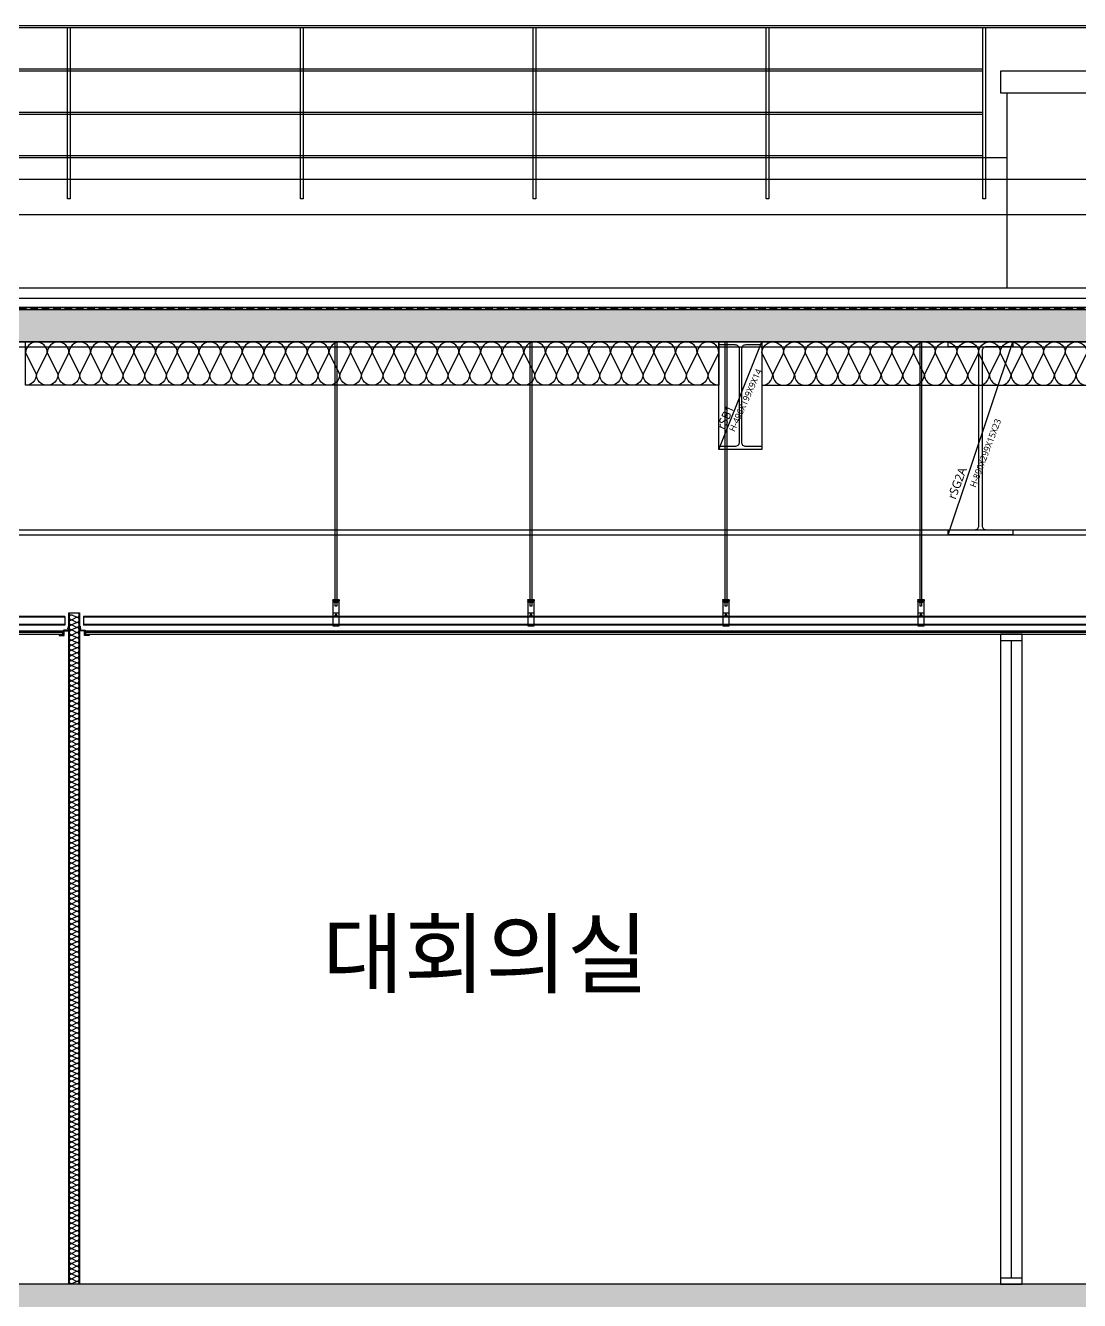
# Model space of a CAD drawing. Header units: millimetres. Extents: x 0 to 672800, y 0 to 118800.
# Drawn here: x 225950 to 230815, y 77420 to 83305 of the extents above; entities that cross this region are included whole.
import ezdxf
from ezdxf.enums import TextEntityAlignment as Align

# ---------------------------------------------------------------- set-up
doc = ezdxf.new("R2010")
doc.units = ezdxf.units.MM
doc.header["$LTSCALE"] = 200
doc.linetypes.add('CEN-GAUN', pattern=[32.2, 30, -1, 0.2, -1])
doc.linetypes.add('HIDDEN', pattern=[0.375, 0.25, -0.125])
doc.layers.get('DEFPOINTS').update_dxf_attribs({"color": 137})
for name, color, linetype in [('01단열재', 252, 'Continuous'), ('09GIRDER', 2, 'Continuous'), ('3', 3, 'Continuous'), ('5핸드레일', 5, 'Continuous'), ('6ELE', 6, 'Continuous'), ('6방수', 6, 'HIDDEN'), ('8ELE', 8, 'Continuous'), ('A-CON', 2, 'Continuous'), ('A-wall-유리파티션', 5, 'Continuous'), ('CEILING', 6, 'Continuous'), ('CEN', 1, 'CEN-GAUN'), ('ELE-4', 4, 'Continuous'), ('ELE-6', 6, 'Continuous'), ('ELE-STL', 252, 'Continuous'), ('HAT-254', 254, 'Continuous'), ('HAT-INS', 252, 'Continuous'), ('S-253', 252, 'Continuous'), ('SEC-5', 6, 'Continuous'), ('WALL-GLASS', 4, 'Continuous'), ('X-ER', 15, 'ER-X')]:
    doc.layers.add(name, color=color, linetype=linetype)
doc.layers.add('TXT-1', color=137, linetype='Continuous', plot=False)
doc.styles.get("Standard").update_dxf_attribs({"font": 'arial.ttf'})
doc.styles.add('스타일1', font='malgun.ttf')
doc.linetypes.add('ER-X', pattern='A,10,-0.8,["X",Standard,S=0.6,R=0,X=-0.15,Y=-0.3],-0.8', length=11.6)

# ---------------------------------------------------------------- blocks, each defined once
blk = doc.blocks.new('*U310')
at = {"layer": 'HAT-INS'}
for points in [[(0, 0, 0.414214), (0.25, 0.25), (0, 0.75, -1), (0.5, 0.75), (0.25, 0.25, 0.414214), (0.5, 0)], [(0.5, 0, 0.414214), (0.75, 0.25), (0.5, 0.75, -1), (1, 0.75), (0.75, 0.25, 0.414214), (1, 0)], [(1, 0, 0.414214), (1.25, 0.25), (1, 0.75, -1), (1.5, 0.75), (1.25, 0.25, 0.414214), (1.5, 0)], [(1.5, 0, 0.414214), (1.75, 0.25), (1.5, 0.75, -1), (2, 0.75), (1.75, 0.25, 0.414214), (2, 0)], [(2, 0, 0.414214), (2.25, 0.25), (2, 0.75, -1), (2.5, 0.75), (2.25, 0.25, 0.414214), (2.5, 0)], [(2.5, 0, 0.414214), (2.75, 0.25), (2.5, 0.75, -1), (3, 0.75), (2.75, 0.25, 0.414214), (3, 0)], [(3, 0, 0.414214), (3.25, 0.25), (3, 0.75, -1), (3.5, 0.75), (3.25, 0.25, 0.414214), (3.5, 0)], [(3.5, 0, 0.414214), (3.75, 0.25), (3.5, 0.75, -1), (4, 0.75), (3.75, 0.25, 0.414214), (4, 0)], [(4, 0, 0.414214), (4.25, 0.25), (4, 0.75, -1), (4.5, 0.75), (4.25, 0.25, 0.414214), (4.5, 0)], [(4.5, 0, 0.414214), (4.75, 0.25), (4.5, 0.75, -1), (5, 0.75), (4.75, 0.25, 0.414214), (5, 0)], [(5, 0, 0.414214), (5.25, 0.25), (5, 0.75, -1), (5.5, 0.75), (5.25, 0.25, 0.414214), (5.5, 0)], [(5.5, 0, 0.414214), (5.75, 0.25), (5.5, 0.75, -1), (6, 0.75), (5.75, 0.25, 0.414214), (6, 0)], [(6, 0, 0.414214), (6.25, 0.25), (6, 0.75, -1), (6.5, 0.75), (6.25, 0.25, 0.414214), (6.5, 0)], [(6.5, 0, 0.414214), (6.75, 0.25), (6.5, 0.75, -1), (7, 0.75), (6.75, 0.25, 0.414214), (7, 0)], [(7, 0, 0.414214), (7.25, 0.25), (7, 0.75, -1), (7.5, 0.75), (7.25, 0.25, 0.414214), (7.5, 0)], [(7.5, 0, 0.414214), (7.75, 0.25), (7.5, 0.75, -1), (8, 0.75), (7.75, 0.25, 0.414214), (8, 0)], [(8, 0, 0.414214), (8.25, 0.25), (8, 0.75, -1), (8.5, 0.75), (8.25, 0.25, 0.414214), (8.5, 0)], [(8.5, 0, 0.414214), (8.75, 0.25), (8.5, 0.75, -1), (9, 0.75), (8.75, 0.25, 0.414214), (9, 0)], [(9, 0, 0.414214), (9.25, 0.25), (9, 0.75, -1), (9.5, 0.75), (9.25, 0.25, 0.414214), (9.5, 0)], [(9.5, 0, 0.414214), (9.75, 0.25), (9.5, 0.75, -1), (10, 0.75), (9.75, 0.25, 0.414214), (10, 0)], [(10, 0, 0.414214), (10.25, 0.25), (10, 0.75, -1), (10.5, 0.75), (10.25, 0.25, 0.414214), (10.5, 0)], [(10.5, 0, 0.414214), (10.75, 0.25), (10.5, 0.75, -1), (11, 0.75), (10.75, 0.25, 0.414214), (11, 0)], [(11, 0, 0.414214), (11.25, 0.25), (11, 0.75, -1), (11.5, 0.75), (11.25, 0.25, 0.414214), (11.5, 0)], [(11.5, 0, 0.414214), (11.75, 0.25), (11.5, 0.75, -1), (12, 0.75), (11.75, 0.25, 0.414214), (12, 0)], [(12, 0, 0.414214), (12.25, 0.25), (12, 0.75, -1), (12.5, 0.75), (12.25, 0.25, 0.414214), (12.5, 0)], [(12.5, 0, 0.414214), (12.75, 0.25), (12.5, 0.75, -1), (13, 0.75), (12.75, 0.25, 0.414214), (13, 0)], [(13, 0, 0.414214), (13.25, 0.25), (13, 0.75, -1), (13.5, 0.75), (13.25, 0.25, 0.414214), (13.5, 0)], [(13.5, 0, 0.414214), (13.75, 0.25), (13.5, 0.75, -1), (14, 0.75), (13.75, 0.25, 0.414214), (14, 0)], [(14, 0, 0.414214), (14.25, 0.25), (14, 0.75, -1), (14.5, 0.75), (14.25, 0.25, 0.414214), (14.5, 0)], [(14.5, 0, 0.414214), (14.75, 0.25), (14.5, 0.75, -1), (15, 0.75), (14.75, 0.25, 0.414214), (15, 0)], [(15, 0, 0.414214), (15.25, 0.25), (15, 0.75, -1), (15.5, 0.75), (15.25, 0.25, 0.414214), (15.5, 0)], [(15.5, 0, 0.414214), (15.75, 0.25), (15.5, 0.75, -1), (16, 0.75), (15.75, 0.25, 0.414214), (16, 0)], [(16, 0, 0.414214), (16.25, 0.25), (16, 0.75, -1), (16.5, 0.75), (16.25, 0.25, 0.414214), (16.5, 0)], [(16.5, 0, 0.414214), (16.75, 0.25), (16.5, 0.75, -1), (17, 0.75), (16.75, 0.25, 0.414214), (17, 0)], [(17, 0, 0.414214), (17.25, 0.25), (17, 0.75, -1), (17.5, 0.75), (17.25, 0.25, 0.414214), (17.5, 0)], [(17.5, 0, 0.414214), (17.75, 0.25), (17.5, 0.75, -1), (18, 0.75), (17.75, 0.25, 0.414214), (18, 0)], [(18, 0, 0.414214), (18.25, 0.25), (18, 0.75, -1), (18.5, 0.75), (18.25, 0.25, 0.414214), (18.5, 0)], [(18.5, 0, 0.414214), (18.75, 0.25), (18.5, 0.75, -1), (19, 0.75), (18.75, 0.25, 0.414214), (19, 0)], [(19, 0, 0.414214), (19.25, 0.25), (19, 0.75, -1), (19.5, 0.75), (19.25, 0.25, 0.414214), (19.5, 0)], [(19.5, 0, 0.414214), (19.75, 0.25), (19.5, 0.75, -1), (20, 0.75), (19.75, 0.25, 0.414214), (20, 0)], [(20, 0, 0.414214), (20.25, 0.25), (20, 0.75, -1), (20.5, 0.75), (20.25, 0.25, 0.414214), (20.5, 0)], [(20.5, 0, 0.414214), (20.75, 0.25), (20.5, 0.75, -1), (21, 0.75), (20.75, 0.25, 0.414214), (21, 0)], [(21, 0, 0.414214), (21.25, 0.25), (21, 0.75, -1), (21.5, 0.75), (21.25, 0.25, 0.414214), (21.5, 0)], [(21.5, 0, 0.414214), (21.75, 0.25), (21.5, 0.75, -1), (22, 0.75), (21.75, 0.25, 0.414214), (22, 0)], [(22, 0, 0.414214), (22.25, 0.25), (22, 0.75, -1), (22.5, 0.75), (22.25, 0.25, 0.414214), (22.5, 0)], [(22.5, 0, 0.414214), (22.75, 0.25), (22.5, 0.75, -1), (23, 0.75), (22.75, 0.25, 0.414214), (23, 0)], [(23, 0, 0.414214), (23.25, 0.25), (23, 0.75, -1), (23.5, 0.75), (23.25, 0.25, 0.414214), (23.5, 0)], [(23.5, 0, 0.414214), (23.75, 0.25), (23.5, 0.75, -1), (24, 0.75), (23.75, 0.25, 0.414214), (24, 0)], [(24, 0, 0.414214), (24.25, 0.25), (24, 0.75, -1), (24.5, 0.75), (24.25, 0.25, 0.414214), (24.5, 0)], [(24.5, 0, 0.414214), (24.75, 0.25), (24.5, 0.75, -1), (25, 0.75), (24.75, 0.25, 0.414214), (25, 0)], [(25, 0, 0.414214), (25.25, 0.25), (25, 0.75, -1), (25.5, 0.75), (25.25, 0.25, 0.414214), (25.5, 0)], [(25.5, 0, 0.414214), (25.75, 0.25), (25.5, 0.75, -1), (26, 0.75), (25.75, 0.25, 0.414214), (26, 0)], [(26, 0, 0.414214), (26.25, 0.25), (26, 0.75, -1), (26.5, 0.75), (26.25, 0.25, 0.414214), (26.5, 0)], [(26.5, 0, 0.414214), (26.75, 0.25), (26.5, 0.75, -1), (27, 0.75), (26.75, 0.25, 0.414214), (27, 0)], [(27, 0, 0.414214), (27.25, 0.25), (27, 0.75, -1), (27.5, 0.75), (27.25, 0.25, 0.414214), (27.5, 0)], [(27.5, 0, 0.414214), (27.75, 0.25), (27.5, 0.75, -1), (28, 0.75), (27.75, 0.25, 0.414214), (28, 0)], [(28, 0, 0.414214), (28.25, 0.25), (28, 0.75, -1), (28.5, 0.75), (28.25, 0.25, 0.414214), (28.5, 0)], [(28.5, 0, 0.414214), (28.75, 0.25), (28.5, 0.75, -1), (29, 0.75), (28.75, 0.25, 0.414214), (29, 0)], [(29, 0, 0.414214), (29.25, 0.25), (29, 0.75, -1), (29.5, 0.75), (29.25, 0.25, 0.414214), (29.5, 0)], [(29.5, 0, 0.414214), (29.75, 0.25), (29.5, 0.75, -1), (30, 0.75), (29.75, 0.25, 0.414214), (30, 0)], [(30, 0, 0.414214), (30.25, 0.25), (30, 0.75, -1), (30.5, 0.75), (30.25, 0.25, 0.414214), (30.5, 0)], [(30.5, 0, 0.414214), (30.75, 0.25), (30.5, 0.75, -1), (31, 0.75), (30.75, 0.25, 0.414214), (31, 0)], [(31, 0, 0.414214), (31.25, 0.25), (31, 0.75, -1), (31.5, 0.75), (31.25, 0.25, 0.414214), (31.5, 0)], [(31.5, 0, 0.414214), (31.75, 0.25), (31.5, 0.75, -1), (32, 0.75), (31.75, 0.25, 0.414214), (32, 0)], [(32, 0, 0.414214), (32.25, 0.25), (32, 0.75, -1), (32.5, 0.75), (32.25, 0.25, 0.414214), (32.5, 0)], [(32.5, 0, 0.414214), (32.75, 0.25), (32.5, 0.75, -1), (33, 0.75), (32.75, 0.25, 0.414214), (33, 0)], [(33, 0, 0.414214), (33.25, 0.25), (33, 0.75, -1), (33.5, 0.75), (33.25, 0.25, 0.414214), (33.5, 0)], [(33.5, 0, 0.414214), (33.75, 0.25), (33.5, 0.75, -1), (34, 0.75), (33.75, 0.25, 0.414214), (34, 0)], [(34, 0, 0.414214), (34.25, 0.25), (34, 0.75, -1), (34.5, 0.75), (34.25, 0.25, 0.414214), (34.5, 0)], [(34.5, 0, 0.414214), (34.75, 0.25), (34.5, 0.75, -1), (35, 0.75), (34.75, 0.25, 0.414214), (35, 0)], [(35, 0, 0.414214), (35.25, 0.25), (35, 0.75, -1), (35.5, 0.75), (35.25, 0.25, 0.414214), (35.5, 0)], [(35.5, 0, 0.414214), (35.75, 0.25), (35.5, 0.75, -1), (36, 0.75), (35.75, 0.25, 0.414214), (36, 0)], [(36, 0, 0.414214), (36.25, 0.25), (36, 0.75, -1), (36.5, 0.75), (36.25, 0.25, 0.414214), (36.5, 0)], [(36.5, 0, 0.414214), (36.75, 0.25), (36.5, 0.75, -1), (37, 0.75), (36.75, 0.25, 0.414214), (37, 0)], [(37, 0, 0.414214), (37.25, 0.25), (37, 0.75, -1), (37.5, 0.75), (37.25, 0.25, 0.414214), (37.5, 0)], [(37.5, 0, 0.414214), (37.75, 0.25), (37.5, 0.75, -1), (38, 0.75), (37.75, 0.25, 0.414214), (38, 0)], [(38, 0, 0.414214), (38.25, 0.25), (38, 0.75, -1), (38.5, 0.75), (38.25, 0.25, 0.414214), (38.5, 0)], [(38.5, 0, 0.414214), (38.75, 0.25), (38.5, 0.75, -1), (39, 0.75), (38.75, 0.25, 0.414214), (39, 0)], [(39, 0, 0.414214), (39.25, 0.25), (39, 0.75, -1), (39.5, 0.75), (39.25, 0.25, 0.414214), (39.5, 0)], [(39.5, 0, 0.414214), (39.75, 0.25), (39.5, 0.75, -1), (40, 0.75), (39.75, 0.25, 0.414214), (40, 0)], [(40, 0, 0.414214), (40.25, 0.25), (40, 0.75, -1), (40.5, 0.75), (40.25, 0.25, 0.414214), (40.5, 0)], [(40.5, 0, 0.414214), (40.75, 0.25), (40.5, 0.75, -1), (41, 0.75), (40.75, 0.25, 0.414214), (41, 0)], [(41, 0, 0.414214), (41.25, 0.25), (41, 0.75, -1), (41.5, 0.75), (41.25, 0.25, 0.414214), (41.5, 0)], [(41.5, 0, 0.414214), (41.75, 0.25), (41.5, 0.75, -1), (42, 0.75), (41.75, 0.25, 0.414214), (42, 0)], [(42, 0, 0.414214), (42.25, 0.25), (42, 0.75, -1), (42.5, 0.75), (42.25, 0.25, 0.414214), (42.5, 0)], [(42.5, 0, 0.414214), (42.75, 0.25), (42.5, 0.75, -1), (43, 0.75), (42.75, 0.25, 0.414214), (43, 0)], [(43, 0, 0.414214), (43.25, 0.25), (43, 0.75, -1), (43.5, 0.75), (43.25, 0.25, 0.414214), (43.5, 0)], [(43.5, 0, 0.414214), (43.75, 0.25), (43.5, 0.75, -1), (44, 0.75), (43.75, 0.25, 0.414214), (44, 0)], [(44, 0, 0.414214), (44.25, 0.25), (44, 0.75, -1), (44.5, 0.75), (44.25, 0.25, 0.414214), (44.5, 0)], [(44.5, 0, 0.414214), (44.75, 0.25), (44.5, 0.75, -1), (45, 0.75), (44.75, 0.25, 0.414214), (45, 0)], [(45, 0, 0.414214), (45.25, 0.25), (45, 0.75, -1), (45.5, 0.75), (45.25, 0.25, 0.414214), (45.5, 0)], [(45.5, 0, 0.414214), (45.75, 0.25), (45.5, 0.75, -1), (46, 0.75), (45.75, 0.25, 0.414214), (46, 0)], [(46, 0, 0.414214), (46.25, 0.25), (46, 0.75, -1), (46.5, 0.75), (46.25, 0.25, 0.414214), (46.5, 0)], [(46.5, 0, 0.414214), (46.75, 0.25), (46.5, 0.75, -1), (47, 0.75), (46.75, 0.25, 0.414214), (47, 0)], [(47, 0, 0.414214), (47.25, 0.25), (47, 0.75, -1), (47.5, 0.75), (47.25, 0.25, 0.414214), (47.5, 0)], [(47.5, 0, 0.414214), (47.75, 0.25), (47.5, 0.75, -1), (48, 0.75), (47.75, 0.25, 0.414214), (48, 0)], [(48, 0, 0.414214), (48.25, 0.25), (48, 0.75, -1), (48.5, 0.75), (48.25, 0.25, 0.414214), (48.5, 0)], [(48.5, 0, 0.414214), (48.75, 0.25), (48.5, 0.75, -1), (49, 0.75), (48.75, 0.25, 0.414214), (49, 0)], [(49, 0, 0.414214), (49.25, 0.25), (49, 0.75, -1), (49.5, 0.75), (49.25, 0.25, 0.414214), (49.5, 0)], [(49.5, 0, 0.414214), (49.75, 0.25), (49.5, 0.75, -1), (50, 0.75), (49.75, 0.25, 0.414214), (50, 0)], [(50, 0, 0.414214), (50.25, 0.25), (50, 0.75, -1), (50.5, 0.75), (50.25, 0.25, 0.414214), (50.5, 0)], [(50.5, 0, 0.414214), (50.75, 0.25), (50.5, 0.75, -1), (51, 0.75), (50.75, 0.25, 0.414214), (51, 0)], [(51, 0, 0.414214), (51.25, 0.25), (51, 0.75, -1), (51.5, 0.75), (51.25, 0.25, 0.414214), (51.5, 0)], [(51.5, 0, 0.414214), (51.75, 0.25), (51.5, 0.75, -1), (52, 0.75), (51.75, 0.25, 0.414214), (52, 0)], [(52, 0, 0.414214), (52.25, 0.25), (52, 0.75, -1), (52.5, 0.75), (52.25, 0.25, 0.414214), (52.5, 0)], [(52.5, 0, 0.414214), (52.75, 0.25), (52.5, 0.75, -1), (53, 0.75), (52.75, 0.25, 0.414214), (53, 0)], [(53, 0, 0.414214), (53.25, 0.25), (53, 0.75, -1), (53.5, 0.75), (53.25, 0.25, 0.414214), (53.5, 0)], [(53.5, 0, 0.414214), (53.75, 0.25), (53.5, 0.75, -1), (54, 0.75), (53.75, 0.25, 0.414214), (54, 0)], [(54, 0, 0.414214), (54.25, 0.25), (54, 0.75, -1), (54.5, 0.75), (54.25, 0.25, 0.414214), (54.5, 0)], [(54.5, 0, 0.414214), (54.75, 0.25), (54.5, 0.75, -1), (55, 0.75), (54.75, 0.25, 0.414214), (55, 0)], [(55, 0, 0.414214), (55.25, 0.25), (55, 0.75, -1), (55.5, 0.75), (55.25, 0.25, 0.414214), (55.5, 0)], [(55.5, 0, 0.414214), (55.75, 0.25), (55.5, 0.75, -1), (56, 0.75), (55.75, 0.25, 0.414214), (56, 0)], [(56, 0, 0.414214), (56.25, 0.25), (56, 0.75, -1), (56.5, 0.75), (56.25, 0.25, 0.414214), (56.5, 0)], [(56.5, 0, 0.414214), (56.75, 0.25), (56.5, 0.75, -1), (57, 0.75), (56.75, 0.25, 0.414214), (57, 0)], [(57, 0, 0.414214), (57.25, 0.25), (57, 0.75, -1), (57.5, 0.75), (57.25, 0.25, 0.414214), (57.5, 0)], [(57.5, 0, 0.414214), (57.75, 0.25), (57.5, 0.75, -1), (58, 0.75), (57.75, 0.25, 0.414214), (58, 0)], [(58, 0, 0.414214), (58.25, 0.25), (58, 0.75, -1), (58.5, 0.75), (58.25, 0.25, 0.414214), (58.5, 0)], [(58.5, 0, 0.414214), (58.75, 0.25), (58.5, 0.75, -1), (59, 0.75), (58.75, 0.25, 0.414214), (59, 0)], [(59, 0, 0.414214), (59.25, 0.25), (59, 0.75, -1), (59.5, 0.75), (59.25, 0.25, 0.414214), (59.5, 0)], [(59.5, 0, 0.414214), (59.75, 0.25), (59.5, 0.75, -1), (60, 0.75), (59.75, 0.25, 0.414214), (60, 0)], [(60, 0, 0.414214), (60.25, 0.25), (60, 0.75, -1), (60.5, 0.75), (60.25, 0.25, 0.414214), (60.5, 0)], [(60.5, 0, 0.414214), (60.75, 0.25), (60.5, 0.75, -1), (61, 0.75), (60.75, 0.25, 0.414214), (61, 0)], [(61, 0, 0.414214), (61.25, 0.25), (61, 0.75, -1), (61.5, 0.75), (61.25, 0.25, 0.414214), (61.5, 0)], [(61.5, 0, 0.414214), (61.75, 0.25), (61.5, 0.75, -1), (62, 0.75), (61.75, 0.25, 0.414214), (62, 0)], [(62, 0, 0.414214), (62.25, 0.25), (62, 0.75, -1), (62.5, 0.75), (62.25, 0.25, 0.414214), (62.5, 0)], [(62.5, 0, 0.414214), (62.75, 0.25), (62.5, 0.75, -1), (63, 0.75), (62.75, 0.25, 0.414214), (63, 0)], [(63, 0, 0.414214), (63.25, 0.25), (63, 0.75, -1), (63.5, 0.75), (63.25, 0.25, 0.414214), (63.5, 0)], [(63.5, 0, 0.414214), (63.75, 0.25), (63.5, 0.75, -1), (64, 0.75), (63.75, 0.25, 0.414214), (64, 0)], [(64, 0, 0.414214), (64.25, 0.25), (64, 0.75, -1), (64.5, 0.75), (64.25, 0.25, 0.414214), (64.5, 0)], [(64.5, 0, 0.414214), (64.75, 0.25), (64.5, 0.75, -1), (65, 0.75), (64.75, 0.25, 0.414214), (65, 0)], [(65, 0, 0.414214), (65.25, 0.25), (65, 0.75, -1), (65.5, 0.75), (65.25, 0.25, 0.414214), (65.5, 0)], [(65.5, 0, 0.414214), (65.75, 0.25), (65.5, 0.75, -1), (66, 0.75), (65.75, 0.25, 0.414214), (66, 0)]]:
    blk.add_lwpolyline(points, format="xyb", dxfattribs=at)
blk = doc.blocks.new('*U276')
at = {"layer": 'HAT-INS'}
for points in [[(0, 0, 0.414214), (0.25, 0.25), (0, 0.75, -1), (0.5, 0.75), (0.25, 0.25, 0.414214), (0.5, 0)], [(0.5, 0, 0.414214), (0.75, 0.25), (0.5, 0.75, -1), (1, 0.75), (0.75, 0.25, 0.414214), (1, 0)], [(1, 0, 0.414214), (1.25, 0.25), (1, 0.75, -1), (1.5, 0.75), (1.25, 0.25, 0.414214), (1.5, 0)], [(1.5, 0, 0.414214), (1.75, 0.25), (1.5, 0.75, -1), (2, 0.75), (1.75, 0.25, 0.414214), (2, 0)], [(2, 0, 0.414214), (2.25, 0.25), (2, 0.75, -1), (2.5, 0.75), (2.25, 0.25, 0.414214), (2.5, 0)], [(2.5, 0, 0.414214), (2.75, 0.25), (2.5, 0.75, -1), (3, 0.75), (2.75, 0.25, 0.414214), (3, 0)], [(3, 0, 0.414214), (3.25, 0.25), (3, 0.75, -1), (3.5, 0.75), (3.25, 0.25, 0.414214), (3.5, 0)], [(3.5, 0, 0.414214), (3.75, 0.25), (3.5, 0.75, -1), (4, 0.75), (3.75, 0.25, 0.414214), (4, 0)], [(4, 0, 0.414214), (4.25, 0.25), (4, 0.75, -1), (4.5, 0.75), (4.25, 0.25, 0.414214), (4.5, 0)], [(4.5, 0, 0.414214), (4.75, 0.25), (4.5, 0.75, -1), (5, 0.75), (4.75, 0.25, 0.414214), (5, 0)], [(5, 0, 0.414214), (5.25, 0.25), (5, 0.75, -1), (5.5, 0.75), (5.25, 0.25, 0.414214), (5.5, 0)], [(5.5, 0, 0.414214), (5.75, 0.25), (5.5, 0.75, -1), (6, 0.75), (5.75, 0.25, 0.414214), (6, 0)], [(6, 0, 0.414214), (6.25, 0.25), (6, 0.75, -1), (6.5, 0.75), (6.25, 0.25, 0.414214), (6.5, 0)], [(6.5, 0, 0.414214), (6.75, 0.25), (6.5, 0.75, -1), (7, 0.75), (6.75, 0.25, 0.414214), (7, 0)], [(7, 0, 0.414214), (7.25, 0.25), (7, 0.75, -1), (7.5, 0.75), (7.25, 0.25, 0.414214), (7.5, 0)], [(7.5, 0, 0.414214), (7.75, 0.25), (7.5, 0.75, -1), (8, 0.75), (7.75, 0.25, 0.414214), (8, 0)], [(8, 0, 0.414214), (8.25, 0.25), (8, 0.75, -1), (8.5, 0.75), (8.25, 0.25, 0.414214), (8.5, 0)], [(8.5, 0, 0.414214), (8.75, 0.25), (8.5, 0.75, -1), (9, 0.75), (8.75, 0.25, 0.414214), (9, 0)], [(9, 0, 0.414214), (9.25, 0.25), (9, 0.75, -1), (9.5, 0.75), (9.25, 0.25, 0.414214), (9.5, 0)], [(9.5, 0, 0.414214), (9.75, 0.25), (9.5, 0.75, -1), (10, 0.75), (9.75, 0.25, 0.414214), (10, 0)], [(10, 0, 0.414214), (10.25, 0.25), (10, 0.75, -1), (10.5, 0.75), (10.25, 0.25, 0.414214), (10.5, 0)], [(10.5, 0, 0.414214), (10.75, 0.25), (10.5, 0.75, -1), (11, 0.75), (10.75, 0.25, 0.414214), (11, 0)], [(11, 0, 0.414214), (11.25, 0.25), (11, 0.75, -1), (11.5, 0.75), (11.25, 0.25, 0.414214), (11.5, 0)], [(11.5, 0, 0.414214), (11.75, 0.25), (11.5, 0.75, -1), (12, 0.75), (11.75, 0.25, 0.414214), (12, 0)], [(12, 0, 0.414214), (12.25, 0.25), (12, 0.75, -1), (12.5, 0.75), (12.25, 0.25, 0.414214), (12.5, 0)], [(12.5, 0, 0.414214), (12.75, 0.25), (12.5, 0.75, -1), (13, 0.75), (12.75, 0.25, 0.414214), (13, 0)], [(13, 0, 0.414214), (13.25, 0.25), (13, 0.75, -1), (13.5, 0.75), (13.25, 0.25, 0.414214), (13.5, 0)], [(13.5, 0, 0.414214), (13.75, 0.25), (13.5, 0.75, -1), (14, 0.75), (13.75, 0.25, 0.414214), (14, 0)], [(14, 0, 0.414214), (14.25, 0.25), (14, 0.75, -1), (14.5, 0.75), (14.25, 0.25, 0.414214), (14.5, 0)], [(14.5, 0, 0.414214), (14.75, 0.25), (14.5, 0.75, -1), (15, 0.75), (14.75, 0.25, 0.414214), (15, 0)], [(15, 0, 0.414214), (15.25, 0.25), (15, 0.75, -1), (15.5, 0.75), (15.25, 0.25, 0.414214), (15.5, 0)], [(15.5, 0, 0.414214), (15.75, 0.25), (15.5, 0.75, -1), (16, 0.75), (15.75, 0.25, 0.414214), (16, 0)]]:
    blk.add_lwpolyline(points, format="xyb", dxfattribs=at)
blk = doc.blocks.new('*U330')
at = {"layer": 'A-wall-유리파티션'}
for p, q in [((107599.9, 48802.7), (107499.9, 48802.7)), ((107499.9, 45862.7), (107599.9, 45862.7))]:
    blk.add_line(p, q, dxfattribs=at)
blk.add_lwpolyline([(107599.9, 48832.7), (107499.9, 48832.7), (107499.9, 45832.7), (107599.9, 45832.7), (107599.9, 48832.7)], dxfattribs=at)
at = {"layer": 'WALL-GLASS'}
blk.add_line((107549.9, 45862.7), (107549.9, 48802.7), dxfattribs=at)
blk = doc.blocks.new('SG-rSB1')
at = {"layer": '09GIRDER', "flags": 128}
blk.add_lwpolyline([(-99.5, -496), (-99.5, -482), (-24.5, -482, 0.414214), (-4.5, -462), (-4.5, -34, 0.414214), (-24.5, -14), (-99.5, -14), (-99.5, 0), (99.5, 0), (99.5, -14), (24.5, -14, 0.414214), (4.5, -34), (4.5, -462, 0.414214), (24.5, -482), (99.5, -482), (99.5, -496)], format="xyb", close=True, dxfattribs=at)
at = {"layer": 'DEFPOINTS'}
blk.add_line((-99.5, -496), (99.5, 0), dxfattribs=at)
at = {"layer": 'DEFPOINTS', "style": '스타일1'}
for s, height, p in [('H-496X199X9X14', 30, (23.1, -269.2)), ('rSB1', 40, (-69, -348, 0))]:
    blk.add_text(s, height=height, rotation=65.95413, dxfattribs=at).set_placement(p, align=Align.MIDDLE_CENTER)
blk = doc.blocks.new('*U397')
at = {"color": 8}
for p, q in [((326.1, 66), (23590.1, 66)), ((326.1, 63), (23590.1, 63)), ((19739.9, 84), (19709.9, 84)), ((19731.8, 72), (19718, 72)), ((19724.9, 78.2), (19724.9, 65.8)), ((20639.9, 84), (20609.9, 84)), ((20631.8, 72), (20618, 72)), ((20624.9, 78.2), (20624.9, 65.8)), ((21539.9, 84), (21509.9, 84)), ((21531.8, 72), (21518, 72)), ((21524.9, 78.2), (21524.9, 65.8)), ((22439.9, 84), (22409.9, 84)), ((22431.8, 72), (22418, 72)), ((22424.9, 78.2), (22424.9, 65.8)), ((23590.1, 66), (23590.1, 26)), ((326.1, 29), (23590.1, 29)), ((326.1, 26), (23590.1, 26))]:
    blk.add_line(p, q, dxfattribs=at)
at = {"color": 1}
for p, q in [((23612.5, 11), (23600.7, 11)), ((336.1, -1), (23580.1, -1)), ((336.1, -8), (23580.1, -8)), ((336.1, -16), (23580.1, -16)), ((23580.1, -16), (23580.1, -1))]:
    blk.add_line(p, q, dxfattribs=at)
at = {"color": 8}
for points in [[(19721.5, 1334), (19721.5, 113.9), (19728.2, 113.9), (19728.2, 1334)], [(20621.5, 1334), (20621.5, 113.9), (20628.2, 113.9), (20628.2, 1334)], [(21521.5, 1334), (21521.5, 113.9), (21528.2, 113.9), (21528.2, 1334)], [(22421.5, 1334), (22421.5, 113.9), (22428.2, 113.9), (22428.2, 1334)], [(19739.9, 143), (19738.6, 145), (19711.2, 145), (19709.9, 143), (19709.9, 138), (19711.2, 136), (19738.6, 136), (19739.9, 138), (19709.9, 138)], [(19716.1, 136), (19716.1, 131), (19733.7, 131), (19733.7, 136)], [(20639.9, 143), (20638.6, 145), (20611.2, 145), (20609.9, 143), (20609.9, 138), (20611.2, 136), (20638.6, 136), (20639.9, 138), (20609.9, 138)], [(20616.1, 136), (20616.1, 131), (20633.7, 131), (20633.7, 136)], [(21539.9, 143), (21538.6, 145), (21511.2, 145), (21509.9, 143), (21509.9, 138), (21511.2, 136), (21538.6, 136), (21539.9, 138), (21509.9, 138)], [(21516.1, 136), (21516.1, 131), (21533.7, 131), (21533.7, 136)], [(22439.9, 143), (22438.6, 145), (22411.2, 145), (22409.9, 143), (22409.9, 138), (22411.2, 136), (22438.6, 136), (22439.9, 138), (22409.9, 138)], [(22416.1, 136), (22416.1, 131), (22433.7, 131), (22433.7, 136)]]:
    blk.add_lwpolyline(points, dxfattribs=at)
for points in [[(19709.9, 143), (19739.9, 143), (19739.9, 24), (19709.9, 24)], [(20609.9, 143), (20639.9, 143), (20639.9, 24), (20609.9, 24)], [(21509.9, 143), (21539.9, 143), (21539.9, 24), (21509.9, 24)], [(22409.9, 143), (22439.9, 143), (22439.9, 24), (22409.9, 24)]]:
    blk.add_lwpolyline(points, close=True, dxfattribs=at)
at = {"color": 6}
blk.add_lwpolyline([(23583.1, -19), (23564.1, -19), (23564.1, -22), (23586.1, -22), (23586.1, 0), (23608.1, 0), (23608.1, 22), (23605.1, 22), (23605.1, 3), (23583.1, 3)], close=True, dxfattribs=at)
at = {"color": 8}
for centre, radius in [((19724.9, 72), 4.25), ((19724.9, 72), 3.25), ((20624.9, 72), 4.25), ((20624.9, 72), 3.25), ((21524.9, 72), 4.25), ((21524.9, 72), 3.25), ((22424.9, 72), 4.25), ((22424.9, 72), 3.25)]:
    blk.add_circle(centre, radius, dxfattribs=at)
blk = doc.blocks.new('*U395')
at = {"color": 8}
for p, q in [((326.1, 66), (326.1, 26)), ((326.1, 66), (4290.1, 66)), ((326.1, 63), (4290.1, 63)), ((839.9, 84), (809.9, 84)), ((831.8, 72), (818, 72)), ((824.9, 78.2), (824.9, 65.8)), ((1739.9, 84), (1709.9, 84)), ((1731.8, 72), (1718, 72)), ((1724.9, 78.2), (1724.9, 65.8)), ((2639.9, 84), (2609.9, 84)), ((2631.8, 72), (2618, 72)), ((2624.9, 78.2), (2624.9, 65.8)), ((3539.9, 84), (3509.9, 84)), ((3531.8, 72), (3518, 72)), ((3524.9, 78.2), (3524.9, 65.8)), ((4290.1, 66), (4290.1, 26)), ((326.1, 29), (4290.1, 29)), ((326.1, 26), (4290.1, 26))]:
    blk.add_line(p, q, dxfattribs=at)
at = {"color": 1}
for p, q in [((303.7, 11), (315.5, 11)), ((4312.5, 11), (4300.7, 11)), ((336.1, -1), (4280.1, -1)), ((336.1, -16), (336.1, -1)), ((336.1, -8), (4280.1, -8)), ((336.1, -16), (4280.1, -16)), ((4280.1, -16), (4280.1, -1))]:
    blk.add_line(p, q, dxfattribs=at)
at = {"color": 8}
for points in [[(821.5, 1334), (821.5, 113.9), (828.2, 113.9), (828.2, 1334)], [(1721.5, 1334), (1721.5, 113.9), (1728.2, 113.9), (1728.2, 1334)], [(2621.5, 1334), (2621.5, 113.9), (2628.2, 113.9), (2628.2, 1334)], [(3521.5, 1334), (3521.5, 113.9), (3528.2, 113.9), (3528.2, 1334)], [(839.9, 143), (838.6, 145), (811.2, 145), (809.9, 143), (809.9, 138), (811.2, 136), (838.6, 136), (839.9, 138), (809.9, 138)], [(816.1, 136), (816.1, 131), (833.7, 131), (833.7, 136)], [(1739.9, 143), (1738.6, 145), (1711.2, 145), (1709.9, 143), (1709.9, 138), (1711.2, 136), (1738.6, 136), (1739.9, 138), (1709.9, 138)], [(1716.1, 136), (1716.1, 131), (1733.7, 131), (1733.7, 136)], [(2639.9, 143), (2638.6, 145), (2611.2, 145), (2609.9, 143), (2609.9, 138), (2611.2, 136), (2638.6, 136), (2639.9, 138), (2609.9, 138)], [(2616.1, 136), (2616.1, 131), (2633.7, 131), (2633.7, 136)], [(3539.9, 143), (3538.6, 145), (3511.2, 145), (3509.9, 143), (3509.9, 138), (3511.2, 136), (3538.6, 136), (3539.9, 138), (3509.9, 138)], [(3516.1, 136), (3516.1, 131), (3533.7, 131), (3533.7, 136)]]:
    blk.add_lwpolyline(points, dxfattribs=at)
for points in [[(809.9, 143), (839.9, 143), (839.9, 24), (809.9, 24)], [(1709.9, 143), (1739.9, 143), (1739.9, 24), (1709.9, 24)], [(2609.9, 143), (2639.9, 143), (2639.9, 24), (2609.9, 24)], [(3509.9, 143), (3539.9, 143), (3539.9, 24), (3509.9, 24)]]:
    blk.add_lwpolyline(points, close=True, dxfattribs=at)
at = {"color": 6}
for points in [[(333.1, -19), (352.1, -19), (352.1, -22), (330.1, -22), (330.1, 0), (308.1, 0), (308.1, 22), (311.1, 22), (311.1, 3), (333.1, 3)], [(4283.1, -19), (4264.1, -19), (4264.1, -22), (4286.1, -22), (4286.1, 0), (4308.1, 0), (4308.1, 22), (4305.1, 22), (4305.1, 3), (4283.1, 3)]]:
    blk.add_lwpolyline(points, close=True, dxfattribs=at)
at = {"color": 8}
for centre, radius in [((824.9, 72), 4.25), ((824.9, 72), 3.25), ((1724.9, 72), 4.25), ((1724.9, 72), 3.25), ((2624.9, 72), 4.25), ((2624.9, 72), 3.25), ((3524.9, 72), 4.25), ((3524.9, 72), 3.25)]:
    blk.add_circle(centre, radius, dxfattribs=at)

msp = doc.modelspace()

# ---------------------------------------------------------------- hatches: boundary and pattern name
at = {"layer": 'HAT-254'}
h = msp.add_hatch(color=256, dxfattribs=at)
h.dxf.hatch_style = 1
h.paths.add_polyline_path([(252550, 81844.9), (252550, 82594.9), (252400, 82594.9), (252400, 82444.9), (252250, 82414.9), (252250, 82294.9), (252430, 82294.9), (252400, 82254.9), (252400, 81994.9), (222860, 81994.9), (222860, 82254.9), (222830, 82294.9), (223010, 82294.9), (223010, 82414.9), (222860, 82444.9), (222860, 82594.9), (222710, 82594.9), (222710, 81994.9), (222275, 81994.9), (222275, 81844.9)])
h = msp.add_hatch(color=256, dxfattribs=at)
h.dxf.hatch_style = 1
h.paths.add_polyline_path([(252885, 77494.9), (222025, 77494.9), (222025, 77344.9), (252885, 77344.9)])

# ---------------------------------------------------------------- linework, layer by layer
at = {"layer": '01단열재'}
for points in [[(229150.5, 81844.9), (229150.5, 81644.9), (225949.5, 81644.9), (225949.5, 81844.9)], [(229349.5, 81844.9), (229349.5, 81644.9), (232550.5, 81644.9), (232550.5, 81844.9)]]:
    msp.add_lwpolyline(points, dxfattribs=at)
at = {"layer": '3'}
msp.add_line((222920, 82094.9), (252340, 82094.9), dxfattribs=at)
at = {"layer": '5핸드레일'}
for p, q in [((222944, 83305.4), (252214, 83304.9)), ((222944, 83295.9), (252214, 83295.9)), ((222944, 83105.4), (230369, 83105.3)), ((222944, 83095.9), (230369, 83095.9)), ((222944, 82905.4), (230369, 82905.3)), ((222944, 82895.9), (230369, 82895.9)), ((222944, 82705.4), (230369, 82705.3)), ((222944, 82695.9), (230369, 82695.9))]:
    msp.add_line(p, q, dxfattribs=at)
for points in [[(226144, 83295.9), (226156, 83295.9), (226156, 82504.9), (226144, 82504.9)], [(227219, 83295.9), (227231, 83295.9), (227231, 82504.9), (227219, 82504.9)], [(228294, 83295.9), (228306, 83295.9), (228306, 82504.9), (228294, 82504.9)], [(229369, 83295.9), (229381, 83295.9), (229381, 82504.9), (229369, 82504.9)], [(230369, 83295.9), (230381, 83295.9), (230381, 82504.9), (230369, 82504.9)]]:
    msp.add_lwpolyline(points, close=True, dxfattribs=at)
at = {"layer": '6ELE'}
for p, q in [((230480, 82994.9), (230480, 82694.9)), ((230480, 82694.9), (222885, 82694.9)), ((230480, 82694.9), (230480, 82594.9)), ((230480, 82594.9), (230480, 82094.9))]:
    msp.add_line(p, q, dxfattribs=at)
for points in [[(252915, 83094.9), (230450, 83094.9), (230450, 82994.9)], [(230450, 82994.9), (230480, 82994.9)]]:
    msp.add_lwpolyline(points, dxfattribs=at)
at = {"layer": '6방수', "ltscale": 0.7}
msp.add_lwpolyline([(222836.3, 82294.9), (222865, 82256.6), (222865, 82009.9), (222875, 81999.9), (252385, 81999.9), (252395, 82009.9), (252395, 82256.6), (252423.7, 82294.9)], dxfattribs=at)
at = {"layer": '8ELE'}
for p, q in [((252400, 82594.9), (222885, 82594.9)), ((230480, 82431.1), (223030, 82431.1)), ((252230, 82431.1), (230480, 82431.1))]:
    msp.add_line(p, q, dxfattribs=at)
for points in [[(230480, 82994.9), (252305, 82994.9)], [(222842.5, 82294.9), (222870, 82258.3), (222870, 82014.9), (222880, 82004.9), (252380, 82004.9), (252390, 82014.9), (252390, 82258.3), (252417.5, 82294.9)]]:
    msp.add_lwpolyline(points, dxfattribs=at)
at = {"layer": 'A-CON'}
msp.add_lwpolyline([(252550, 82594.9), (252400, 82594.9), (252400, 82444.9), (252250, 82414.9), (252250, 82294.9), (252430, 82294.9), (252400, 82254.9), (252400, 81994.9), (222860, 81994.9), (222860, 82254.9), (222830, 82294.9), (223010, 82294.9), (223010, 82414.9), (222860, 82444.9), (222860, 82594.9), (222710, 82594.9), (222710, 81994.9), (222275, 81994.9), (222275, 81844.9), (252550, 81844.9)], close=True, dxfattribs=at)
for points in [[(222860, 81994.9), (252400, 81994.9), (252400, 82254.9), (252430, 82294.9), (252250, 82294.9), (252250, 82414.9), (252400, 82444.9), (252400, 82594.9), (252550, 82594.9), (252550, 81844.9), (222275, 81844.9)], [(222025, 77344.9), (252885, 77344.9), (252885, 77494.9), (222025, 77494.9)]]:
    msp.add_lwpolyline(points, dxfattribs=at)
at = {"layer": 'CEN'}
for p, q in [((289650, 81994.9), (204450, 81994.9)), ((289650, 77494.9), (204450, 77494.9))]:
    msp.add_line(p, q, dxfattribs=at)
at = {"layer": 'DEFPOINTS'}
msp.add_line((230209, 80954.9), (230508, 81844.9), dxfattribs=at)
at = {"layer": 'DEFPOINTS', "flags": 128}
msp.add_lwpolyline([(230209, 80954.9), (230209, 80977.9), (230333, 80977.9, 0.414214), (230351, 80995.9), (230351, 81803.9, 0.414214), (230333, 81821.9), (230209, 81821.9), (230209, 81844.9), (230508, 81844.9), (230508, 81821.9), (230384, 81821.9, 0.414214), (230366, 81803.9), (230366, 80995.9, 0.414214), (230384, 80977.9), (230508, 80977.9), (230508, 80954.9)], format="xyb", close=True, dxfattribs=at)
at = {"layer": 'ELE-4'}
for points in [[(226150, 77494.9), (226150, 80594.9)], [(226200, 77494.9), (226150, 77494.9), (226150, 80594.9), (226200, 80594.9), (226200, 77494.9)], [(226200, 77494.9), (226200, 80594.9)]]:
    msp.add_lwpolyline(points, dxfattribs=at)
at = {"layer": 'ELE-4', "color": 252, "ltscale": 253}
msp.add_lwpolyline([(226190, 77494.9), (226190, 77496.5), (226198.4, 77496.5), (226198.4, 80593.3), (226151.6, 80593.3), (226151.6, 77496.5), (226160, 77496.5), (226160, 77494.9)], dxfattribs=at)
at = {"layer": 'ELE-STL'}
for p, q in [((222650, 81821.9), (239350.5, 81821.9)), ((222650, 80977.9), (239250, 80977.9)), ((222650, 80954.9), (239250, 80954.9))]:
    msp.add_line(p, q, dxfattribs=at)
msp.add_lwpolyline([(229150.5, 81844.9), (229349.5, 81844.9), (229349.5, 81348.9), (229150.5, 81348.9)], close=True, dxfattribs=at)
at = {"layer": 'SEC-5'}
msp.add_line((222910, 81994.9), (252350, 81994.9), dxfattribs=at)
at = {"layer": 'X-ER', "color": 15, "ltscale": 0.2}
msp.add_lwpolyline([(252340, 82044.9), (222920, 82044.9)], dxfattribs=at)

# ---------------------------------------------------------------- block references
at = {"layer": 'CEILING', "lineweight": -3, "xscale": -1, "rotation": 3.179057017632658e-10}
msp.add_blockref('*U395', (226458.1, 80510.9), dxfattribs=at)
at = {"layer": 'CEILING', "lineweight": -3, "xscale": -1}
msp.add_blockref('*U397', (249808.1, 80510.9), dxfattribs=at)
at = {"layer": 'ELE-6', "rotation": 179.9999932588756}
msp.add_blockref('*U330', (338049.9, 126327.7), dxfattribs=at)
at = {"layer": 'HAT-INS', "yscale": 200, "zscale": 200}
for p, xscale in [((229150.5, 81644.9), -200), ((229349.5, 81644.9), 200)]:
    msp.add_blockref('*U276', p, dxfattribs=dict(at, xscale=xscale))
at = {"layer": 'HAT-INS', "xscale": 46.80000000000004, "yscale": 46.80000000000004, "zscale": 46.80000000000004, "rotation": 90}
msp.add_blockref('*U310', (226198.4, 77496.5), dxfattribs=at)
at = {"layer": 'S-253'}
msp.add_blockref('SG-rSB1', (229250, 81844.9), dxfattribs=at)

# ---------------------------------------------------------------- texts
at = {"layer": 'DEFPOINTS', "style": '스타일1'}
for s, height, p in [('H-890X299X15X23', 30, (230381.2, 81331.7)), ('rSG2A', 40, (230250.5, 81192.9, 0))]:
    msp.add_text(s, height=height, rotation=69.25392, dxfattribs=at).set_placement(p, align=Align.MIDDLE_CENTER)
at = {"layer": 'TXT-1', "style": '스타일1'}
msp.add_text('대회의실', height=300, dxfattribs=at).set_placement((228073, 79020.8), align=Align.MIDDLE_CENTER)

doc.saveas('drawing.dxf')
